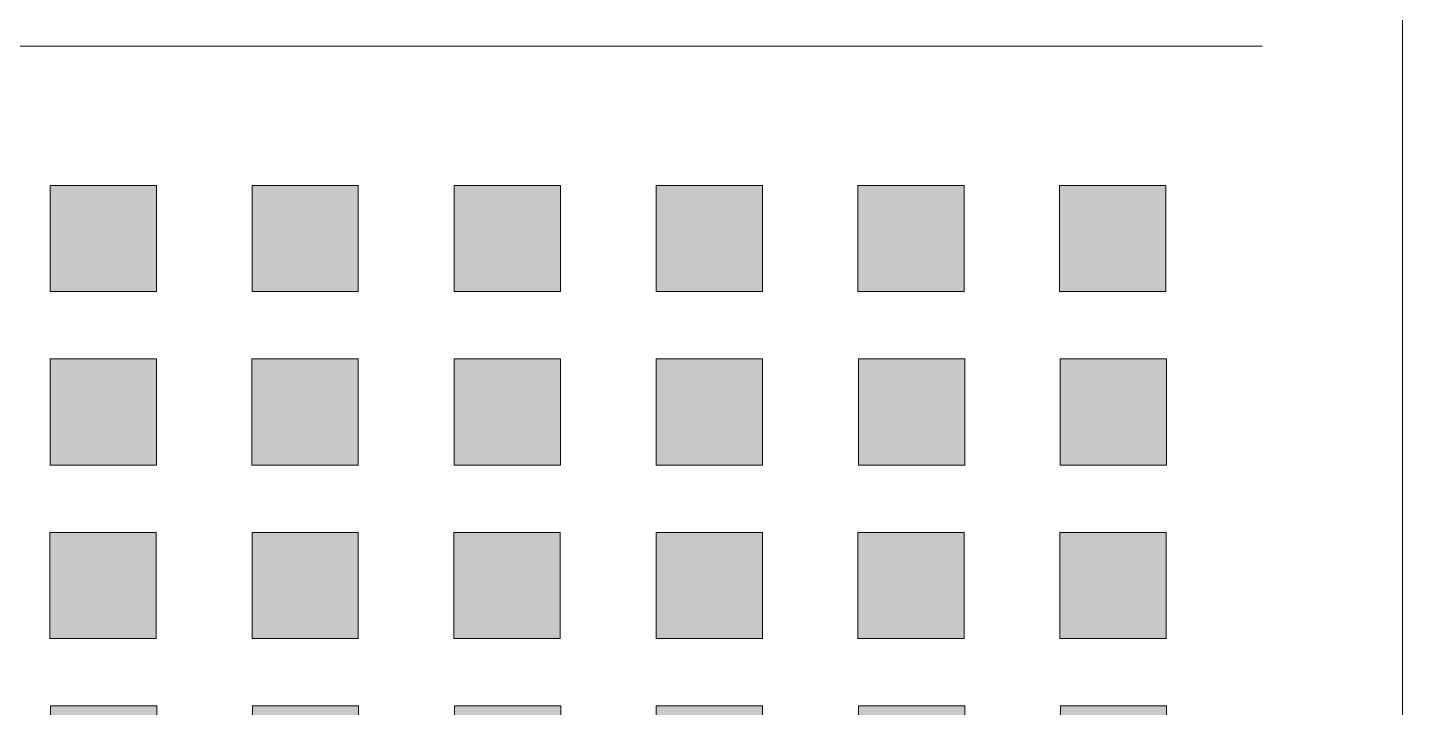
# Model space of a CAD drawing. Header units: inches. Extents: x 1.03 to 7.31, y -7.43 to -0.85.
# Drawn here: x 4.075 to 7.309, y -4.088 to -2.487 of the extents above; entities that cross this region are included whole.
import ezdxf

# ---------------------------------------------------------------- set-up
doc = ezdxf.new("R2010")
doc.units = ezdxf.units.IN
doc.header["$MEASUREMENT"] = 0
doc.layers.add('Layer 1', color=7, linetype='Continuous')

# ---------------------------------------------------------------- blocks, each defined once
blk = doc.blocks.new('block 6')
at = {"layer": 'Layer 1', "true_color": 0xffffff}
h = blk.add_hatch(color=7, dxfattribs=at)
h.dxf.hatch_style = 2
h.paths.add_polyline_path([(5.3289, -4.3337), (5.0789, -4.3337), (5.0789, -4.0837), (5.3289, -4.0837)])
h = blk.add_hatch(color=7, dxfattribs=at)
h.dxf.hatch_style = 2
h.paths.add_polyline_path([(5.3289, -4.3337), (5.0789, -4.3337), (5.0789, -4.0837), (5.3289, -4.0837)])
h = blk.add_hatch(color=7, dxfattribs=at)
h.dxf.hatch_style = 2
h.paths.add_polyline_path([(5.8034, -4.3337), (5.5534, -4.3337), (5.5534, -4.0837), (5.8034, -4.0837)])
h = blk.add_hatch(color=7, dxfattribs=at)
h.dxf.hatch_style = 2
h.paths.add_polyline_path([(5.8034, -4.3337), (5.5534, -4.3337), (5.5534, -4.0837), (5.8034, -4.0837)])
h = blk.add_hatch(color=7, dxfattribs=at)
h.dxf.hatch_style = 2
h.paths.add_polyline_path([(6.2793, -4.3337), (6.0293, -4.3337), (6.0293, -4.0837), (6.2793, -4.0837)])
h = blk.add_hatch(color=7, dxfattribs=at)
h.dxf.hatch_style = 2
h.paths.add_polyline_path([(6.7539, -4.3337), (6.5039, -4.3337), (6.5039, -4.0837), (6.7539, -4.0837)])
at = {"layer": 'Layer 1', "lineweight": 0}
for points in [[(5.3289, -4.3337), (5.0789, -4.3337), (5.0789, -4.0837), (5.3289, -4.0837), (5.3289, -4.3337)], [(5.3289, -4.3337), (5.0789, -4.3337), (5.0789, -4.0837), (5.3289, -4.0837), (5.3289, -4.3337)], [(5.8034, -4.3337), (5.5534, -4.3337), (5.5534, -4.0837), (5.8034, -4.0837), (5.8034, -4.3337)], [(5.8034, -4.3337), (5.5534, -4.3337), (5.5534, -4.0837), (5.8034, -4.0837), (5.8034, -4.3337)], [(6.2793, -4.3337), (6.0293, -4.3337), (6.0293, -4.0837), (6.2793, -4.0837), (6.2793, -4.3337)], [(6.7539, -4.3337), (6.5039, -4.3337), (6.5039, -4.0837), (6.7539, -4.0837), (6.7539, -4.3337)]]:
    blk.add_lwpolyline(points, dxfattribs=at)
blk = doc.blocks.new('block 7')
at = {"layer": 'Layer 1', "true_color": 0xffffff}
h = blk.add_hatch(color=7, dxfattribs=at)
h.dxf.hatch_style = 2
h.paths.add_polyline_path([(4.8529, -3.9254), (4.6029, -3.9254), (4.6029, -3.6754), (4.8529, -3.6754)])
h = blk.add_hatch(color=7, dxfattribs=at)
h.dxf.hatch_style = 2
h.paths.add_polyline_path([(4.8529, -3.9254), (4.6029, -3.9254), (4.6029, -3.6754), (4.8529, -3.6754)])
h = blk.add_hatch(color=7, dxfattribs=at)
h.dxf.hatch_style = 2
h.paths.add_polyline_path([(5.3274, -3.9254), (5.0774, -3.9254), (5.0774, -3.6754), (5.3274, -3.6754)])
h = blk.add_hatch(color=7, dxfattribs=at)
h.dxf.hatch_style = 2
h.paths.add_polyline_path([(5.3274, -3.9254), (5.0774, -3.9254), (5.0774, -3.6754), (5.3274, -3.6754)])
h = blk.add_hatch(color=7, dxfattribs=at)
h.dxf.hatch_style = 2
h.paths.add_polyline_path([(5.8034, -3.9254), (5.5534, -3.9254), (5.5534, -3.6754), (5.8034, -3.6754)])
h = blk.add_hatch(color=7, dxfattribs=at)
h.dxf.hatch_style = 2
h.paths.add_polyline_path([(6.2779, -3.9254), (6.0279, -3.9254), (6.0279, -3.6754), (6.2779, -3.6754)])
h = blk.add_hatch(color=7, dxfattribs=at)
h.dxf.hatch_style = 2
h.paths.add_polyline_path([(6.7529, -3.9254), (6.5029, -3.9254), (6.5029, -3.6754), (6.7529, -3.6754)])
at = {"layer": 'Layer 1', "lineweight": 0}
for points in [[(4.8529, -3.9254), (4.6029, -3.9254), (4.6029, -3.6754), (4.8529, -3.6754), (4.8529, -3.9254)], [(4.8529, -3.9254), (4.6029, -3.9254), (4.6029, -3.6754), (4.8529, -3.6754), (4.8529, -3.9254)], [(5.3274, -3.9254), (5.0774, -3.9254), (5.0774, -3.6754), (5.3274, -3.6754), (5.3274, -3.9254)], [(5.3274, -3.9254), (5.0774, -3.9254), (5.0774, -3.6754), (5.3274, -3.6754), (5.3274, -3.9254)], [(5.8034, -3.9254), (5.5534, -3.9254), (5.5534, -3.6754), (5.8034, -3.6754), (5.8034, -3.9254)], [(6.2779, -3.9254), (6.0279, -3.9254), (6.0279, -3.6754), (6.2779, -3.6754), (6.2779, -3.9254)], [(6.7529, -3.9254), (6.5029, -3.9254), (6.5029, -3.6754), (6.7529, -3.6754), (6.7529, -3.9254)]]:
    blk.add_lwpolyline(points, dxfattribs=at)
blk = doc.blocks.new('block 2')
at = {"layer": 'Layer 1', "true_color": 0xffffff}
h = blk.add_hatch(color=7, dxfattribs=at)
h.dxf.hatch_style = 2
h.paths.add_polyline_path([(4.3784, -3.1088), (4.1284, -3.1088), (4.1284, -2.8588), (4.3784, -2.8588)])
h = blk.add_hatch(color=7, dxfattribs=at)
h.dxf.hatch_style = 2
h.paths.add_polyline_path([(4.8529, -3.1088), (4.6029, -3.1088), (4.6029, -2.8588), (4.8529, -2.8588)])
h = blk.add_hatch(color=7, dxfattribs=at)
h.dxf.hatch_style = 2
h.paths.add_polyline_path([(5.3286, -3.1088), (5.0786, -3.1088), (5.0786, -2.8588), (5.3286, -2.8588)])
h = blk.add_hatch(color=7, dxfattribs=at)
h.dxf.hatch_style = 2
h.paths.add_polyline_path([(5.8032, -3.1088), (5.5532, -3.1088), (5.5532, -2.8588), (5.8032, -2.8588)])
h = blk.add_hatch(color=7, dxfattribs=at)
h.dxf.hatch_style = 2
h.paths.add_polyline_path([(6.278, -3.1088), (6.028, -3.1088), (6.028, -2.8588), (6.278, -2.8588)])
h = blk.add_hatch(color=7, dxfattribs=at)
h.dxf.hatch_style = 2
h.paths.add_polyline_path([(6.7516, -3.1088), (6.5016, -3.1088), (6.5016, -2.8588), (6.7516, -2.8588)])
h = blk.add_hatch(color=7, dxfattribs=at)
h.dxf.hatch_style = 2
h.paths.add_polyline_path([(4.3781, -3.5171), (4.1281, -3.5171), (4.1281, -3.2671), (4.3781, -3.2671)])
h = blk.add_hatch(color=7, dxfattribs=at)
h.dxf.hatch_style = 2
h.paths.add_polyline_path([(4.8527, -3.5171), (4.6027, -3.5171), (4.6027, -3.2671), (4.8527, -3.2671)])
h = blk.add_hatch(color=7, dxfattribs=at)
h.dxf.hatch_style = 2
h.paths.add_polyline_path([(5.3286, -3.5171), (5.0786, -3.5171), (5.0786, -3.2671), (5.3286, -3.2671)])
h = blk.add_hatch(color=7, dxfattribs=at)
h.dxf.hatch_style = 2
h.paths.add_polyline_path([(5.8031, -3.5171), (5.5531, -3.5171), (5.5531, -3.2671), (5.8031, -3.2671)])
h = blk.add_hatch(color=7, dxfattribs=at)
h.dxf.hatch_style = 2
h.paths.add_polyline_path([(6.2791, -3.5171), (6.0291, -3.5171), (6.0291, -3.2671), (6.2791, -3.2671)])
h = blk.add_hatch(color=7, dxfattribs=at)
h.dxf.hatch_style = 2
h.paths.add_polyline_path([(6.7536, -3.5171), (6.5036, -3.5171), (6.5036, -3.2671), (6.7536, -3.2671)])
h = blk.add_hatch(color=7, dxfattribs=at)
h.dxf.hatch_style = 2
h.paths.add_polyline_path([(4.3777, -3.9254), (4.1277, -3.9254), (4.1277, -3.6754), (4.3777, -3.6754)])
h = blk.add_hatch(color=7, dxfattribs=at)
h.dxf.hatch_style = 2
h.paths.add_polyline_path([(4.379, -4.3337), (4.129, -4.3337), (4.129, -4.0837), (4.379, -4.0837)])
h = blk.add_hatch(color=7, dxfattribs=at)
h.dxf.hatch_style = 2
h.paths.add_polyline_path([(4.8537, -4.3337), (4.6037, -4.3337), (4.6037, -4.0837), (4.8537, -4.0837)])
at = {"layer": 'Layer 1', "lineweight": 0}
for points in [[(4.3784, -3.1088), (4.1284, -3.1088), (4.1284, -2.8588), (4.3784, -2.8588), (4.3784, -3.1088)], [(4.8529, -3.1088), (4.6029, -3.1088), (4.6029, -2.8588), (4.8529, -2.8588), (4.8529, -3.1088)], [(5.3286, -3.1088), (5.0786, -3.1088), (5.0786, -2.8588), (5.3286, -2.8588), (5.3286, -3.1088)], [(5.8032, -3.1088), (5.5532, -3.1088), (5.5532, -2.8588), (5.8032, -2.8588), (5.8032, -3.1088)], [(6.278, -3.1088), (6.028, -3.1088), (6.028, -2.8588), (6.278, -2.8588), (6.278, -3.1088)], [(6.7516, -3.1088), (6.5016, -3.1088), (6.5016, -2.8588), (6.7516, -2.8588), (6.7516, -3.1088)], [(4.3781, -3.5171), (4.1281, -3.5171), (4.1281, -3.2671), (4.3781, -3.2671), (4.3781, -3.5171)], [(4.8527, -3.5171), (4.6027, -3.5171), (4.6027, -3.2671), (4.8527, -3.2671), (4.8527, -3.5171)], [(5.3286, -3.5171), (5.0786, -3.5171), (5.0786, -3.2671), (5.3286, -3.2671), (5.3286, -3.5171)], [(5.8031, -3.5171), (5.5531, -3.5171), (5.5531, -3.2671), (5.8031, -3.2671), (5.8031, -3.5171)], [(6.2791, -3.5171), (6.0291, -3.5171), (6.0291, -3.2671), (6.2791, -3.2671), (6.2791, -3.5171)], [(6.7536, -3.5171), (6.5036, -3.5171), (6.5036, -3.2671), (6.7536, -3.2671), (6.7536, -3.5171)], [(4.3777, -3.9254), (4.1277, -3.9254), (4.1277, -3.6754), (4.3777, -3.6754), (4.3777, -3.9254)], [(4.379, -4.3337), (4.129, -4.3337), (4.129, -4.0837), (4.379, -4.0837), (4.379, -4.3337)], [(4.8537, -4.3337), (4.6037, -4.3337), (4.6037, -4.0837), (4.8537, -4.0837), (4.8537, -4.3337)]]:
    blk.add_lwpolyline(points, dxfattribs=at)
at = {"layer": 'Layer 1'}
for name in ['block 7', 'block 6']:
    blk.add_blockref(name, (0, 0), dxfattribs=at)

msp = doc.modelspace()

# ---------------------------------------------------------------- linework, layer by layer
at = {"layer": 'Layer 1', "color": 7, "lineweight": 5, "true_color": 0xffffff}
msp.add_lwpolyline([(7.3085, -7.4305), (1.0333, -7.4305), (1.0333, -0.8477), (7.3085, -0.8477), (7.3085, -7.4305)], dxfattribs=at)
at = {"layer": 'Layer 1', "color": 240, "lineweight": 5, "true_color": 0xed1f24}
msp.add_lwpolyline([(1.949, -2.5307), (6.9782, -2.5307)], dxfattribs=at)

# ---------------------------------------------------------------- block references
at = {"layer": 'Layer 1'}
msp.add_blockref('block 2', (0, 0), dxfattribs=at)

doc.saveas('drawing.dxf')
